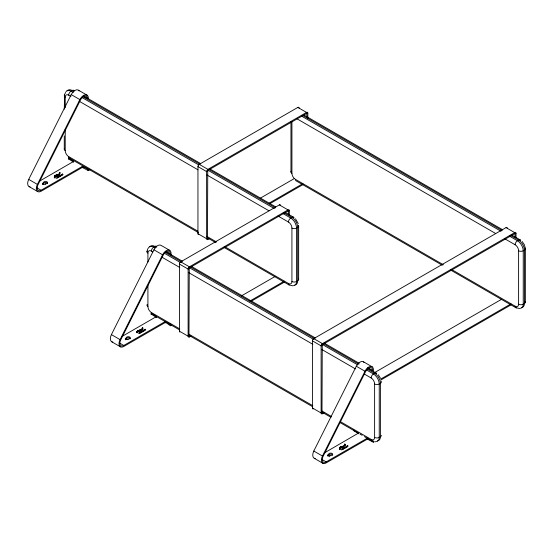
<?xml version="1.0" encoding="UTF-8"?>
<svg xmlns="http://www.w3.org/2000/svg" width="553" height="553" viewBox="0 0 553 553"><rect width="100%" height="100%" fill="white"/><g stroke="black" fill="none" stroke-linecap="round" stroke-linejoin="round"><path stroke-width="0.83" d="M57.159 177.091L60.367 172.84L59.662 172.432C59.966 175.515 50.192 175.28 56.42 178.266L63.097 174.416L62.448 174.036L57.159 177.091L57.159 178.094L62.448 175.038L62.448 174.036M190.909 336.093L189.416 336.95L188.981 335.699L189.25 267.97L288.182 210.859L288.452 214.592M209.414 238.599L207.921 239.463L207.486 238.212L207.755 170.483L306.687 113.365L306.956 117.098M323.92 412.877L322.427 413.741L321.991 412.49L322.261 344.761L514.871 233.56L515.14 237.292M139.854 332.305L143.061 328.053L142.356 327.646C142.66 330.729 132.886 330.494 139.114 333.48L145.792 329.629L145.142 329.249L139.854 332.305L139.854 333.307L144.478 330.632M342.259 448.739L345.466 444.488L344.761 444.08C345.065 447.163 335.291 446.928 341.512 449.921L348.196 446.064L347.54 445.683L342.259 448.739L342.259 449.741M64.66 93.816L64.272 109.204M146.967 251.767L147.644 248.815M137.047 332.581C138.423 330.079 141.81 332.595 142.356 328.648L142.356 327.646M30.118 186.893A6.747 3.899 -60 0 1 28.708 179.393L71.213 94.591A6.747 3.899 -60 0 1 79.12 90.899M90.139 169.612L88.204 170.518L82.286 167.462L41.081 191.255A6.747 3.899 -60 0 1 36.775 190.598A6.747 3.899 -60 0 1 37.383 184.405L79.888 99.595A6.747 3.899 -60 0 1 85.19 94.826A6.747 3.899 -60 0 1 88.362 98.185M112.812 342.107A6.747 3.899 -60 0 1 111.409 334.606L153.914 249.804A6.747 3.899 -60 0 1 161.144 245.401L169.812 250.412M171.347 324.846C171.133 328.157 166.861 321.694 164.981 322.675L123.782 346.468A6.747 3.899 -60 0 1 119.469 345.812A6.747 3.899 -60 0 1 120.084 339.618L162.582 254.809A6.747 3.899 -60 0 1 167.884 250.039A6.747 3.899 -60 0 1 171.057 253.398L171.057 255.127M315.217 458.541A6.747 3.899 -60 0 1 313.807 451.041L356.312 366.238A6.747 3.899 -60 0 1 364.22 362.554M373.171 442.117L373.171 441.114L373.745 441.114L373.745 442.117L373.303 442.172L367.386 439.117L326.18 462.902A6.747 3.899 -60 0 1 321.874 462.246A6.747 3.899 -60 0 1 322.482 456.052L364.987 371.243A6.747 3.899 -60 0 1 370.289 366.473A6.747 3.899 -60 0 1 373.455 369.833L373.455 371.561M54.388 177.257C55.881 174.962 59.143 177.278 59.662 173.435L59.662 172.432M344.761 444.08L344.761 445.082L342.846 447.654L340.579 447.985L339.445 449.354M68.406 158.787L73.611 162.126M151.107 314L156.312 317.339M353.505 430.434L358.71 433.773M324.127 453.066L358.71 432.937M39.768 180.997L73.701 161.379L68.406 157.785L68.406 159.119M47.454 183.209A2.046 1.182 0 0 0 45.028 182.518A2.046 1.182 0 0 0 43.542 183.824L42.961 184.156A1.224 0.705 0 0 1 42.961 183.154L43.542 182.822A2.046 1.182 0 0 1 45.47 181.474A2.046 1.182 0 0 1 47.606 182.711A2.046 1.182 0 0 1 45.277 183.824L44.696 184.156A1.224 0.705 0 0 1 42.961 184.156A1.224 0.705 0 0 0 42.719 184.363M87.492 98.683A5.523 3.187 -60 0 0 84.899 95.939A5.523 3.187 -60 0 0 80.565 99.837L38.06 184.647A5.523 3.187 -60 0 0 37.556 189.714A5.523 3.187 -60 0 0 41.081 190.253L82.286 166.46L88.646 169.467L88.646 170.469M198.748 234.624A1.839 1.065 -60 0 1 197.946 233.698L197.946 166.591A1.839 1.065 -60 0 1 199.246 164.338L297.846 107.413L306.521 112.418A1.839 1.065 -60 0 1 307.821 113.171L307.821 118.314M207.486 171.098L206.622 171.603L197.946 166.591M306.956 113.669L307.821 113.171M260.498 198.085L294.113 178.681M207.486 238.212L206.622 238.709L197.946 233.698M269.173 203.096L302.788 183.693M269.919 203.67L303.535 184.26M179.822 332.035A1.839 1.065 -60 0 1 179.442 331.192L179.442 264.085A1.839 1.065 -60 0 1 180.741 261.832L279.341 204.9L288.016 209.912A1.839 1.065 -60 0 1 289.316 210.665L289.316 215.801M188.981 268.592L188.117 269.09L179.442 264.085M288.452 211.163L289.316 210.665M121.729 336.632L156.395 316.593L151.107 312.998L151.107 314.332M130.287 338.719A2.046 1.182 0 0 0 127.985 337.703A2.046 1.182 0 0 0 126.236 339.037L125.662 339.369A1.224 0.705 0 0 1 125.662 338.374L126.236 338.035A2.046 1.182 0 0 1 128.165 336.694A2.046 1.182 0 0 1 130.308 337.924A2.046 1.182 0 0 1 127.971 339.037L127.397 339.369A1.224 0.705 0 0 1 125.662 339.369A1.224 0.705 0 0 0 125.303 339.812M165.852 251.394L170.186 253.903A5.523 3.187 -60 0 0 167.594 251.152A5.523 3.187 -60 0 0 163.259 255.057L120.754 339.86A5.523 3.187 -60 0 0 120.257 344.927A5.523 3.187 -60 0 0 123.782 345.466L164.981 321.68L171.209 324.735M241.246 296.007L274.862 276.604M188.981 335.699L188.117 336.203L179.442 331.192M249.921 301.019L284.283 281.18M251.415 301.157L284.283 282.182M313.254 408.909A1.839 1.065 -60 0 1 312.445 407.983L312.445 340.876A1.839 1.065 -60 0 1 313.751 338.623L506.03 227.608L514.705 232.613A1.839 1.065 -60 0 1 516.004 233.366L516.004 237.652M321.991 345.383L321.12 345.881L312.445 340.876M515.14 233.871L516.004 233.366M374.353 372.743L501.543 299.311M321.991 412.49L321.12 412.994L312.445 407.983M380.782 379.047L510.965 303.887M380.782 380.049L510.965 304.89M332.692 455.154A2.046 1.182 0 0 0 330.39 454.137A2.046 1.182 0 0 0 328.641 455.472L328.06 455.81A1.224 0.705 0 0 1 328.06 454.808L328.641 454.469A2.046 1.182 0 0 1 330.57 453.128A2.046 1.182 0 0 1 332.706 454.359A2.046 1.182 0 0 1 330.376 455.472L329.795 455.81A1.224 0.705 0 0 1 328.06 455.81A1.224 0.705 0 0 0 327.818 456.011M342.915 449.361L347.54 446.686L347.54 445.683M368.25 367.828L372.591 370.337A5.523 3.187 -60 0 0 369.992 367.586A5.523 3.187 -60 0 0 365.657 371.492L323.152 456.294A5.523 3.187 -60 0 0 322.655 461.361A5.523 3.187 -60 0 0 326.18 461.9L367.517 438.059M292.993 285.839L289.129 284.982L223.792 247.267M519.682 308.539L515.818 307.689L450.488 269.968M374.72 441.792L375.687 441.757M78.443 90.187L87.118 95.199M363.542 361.835L372.217 366.846M304.205 115.19L502.428 229.633M511.338 234.776L520.242 239.919M302.595 115.37L502.165 230.587M510.384 235.336L518.61 240.078A3.27 1.887 -60 0 1 520.746 240.5M301.44 116.033L501.011 231.258M509.23 236L517.449 240.749A8.177 4.721 60 0 1 523.235 250.765L523.235 304.185A8.177 4.721 60 0 1 520.345 308.298M296.885 118.75L495.702 233.539M504.675 238.716L515.14 244.758A4.908 2.834 60 0 1 518.61 250.765L518.61 304.185A4.908 2.834 60 0 1 515.14 306.189L451.607 269.511M291.21 171.25A3.27 1.887 0 0 0 291.922 173.31A4.908 2.834 60 0 0 295.385 179.317L443.382 264.763M442.317 265.253L296.062 180.817A3.27 1.887 -60 0 1 295.385 179.317M83.455 95.918L200.753 163.64M209.663 168.783L275.74 206.926M285.389 212.504L293.553 217.218M84.602 97.017L86.773 98.268M73.66 91.369L72.167 90.505A8.177 4.721 60 0 0 67.162 90.955M82.632 96.547L199.979 164.296M208.951 169.481L275.477 207.887M283.696 212.629L291.922 217.377A3.27 1.887 -60 0 1 294.058 217.792M199.246 164.338L207.921 169.349L306.521 112.418L306.521 113.42M73.252 92.469L71.012 91.176A8.177 4.721 60 0 0 66.001 91.618M82.224 97.646L198.824 164.967M207.797 170.144L274.316 208.55M282.542 213.299L290.76 218.048A8.177 4.721 60 0 1 296.546 228.064L296.546 281.484A8.177 4.721 60 0 1 293.65 285.597M71.213 94.591L79.888 99.595M65.226 107.704L65.226 97.183A4.908 2.834 60 0 1 68.696 95.178L70.943 96.478M79.162 101.22L198.009 169.833M206.974 175.018L269.014 210.831M277.986 216.009L288.452 222.05A4.908 2.834 60 0 1 291.922 228.064L291.922 281.484A4.908 2.834 60 0 1 288.452 283.489L224.912 246.804M64.521 148.543A3.27 1.887 0 0 0 65.226 150.603A4.908 2.834 60 0 0 68.696 156.617L198.009 231.272M206.974 236.449L216.693 242.055M69.374 158.11L198.555 232.689M207.465 237.838L215.629 242.553M165.409 251.408L182.483 261.265M191.393 266.408L315.376 337.987M324.279 343.13L359.174 363.28M367.344 367.994L376.247 373.137M156.361 247.288L154.861 246.424A8.177 4.721 60 0 0 149.856 246.873M165.326 252.465L181.771 261.963M189.99 266.705L314.816 338.775M323.042 343.524L358.918 364.233M367.137 368.982L374.616 373.296A3.27 1.887 -60 0 1 376.752 373.71M180.741 261.832L189.416 266.836L288.016 209.912L288.016 210.914M313.751 338.623L322.427 343.627L514.705 232.613L514.705 233.615M155.199 247.958L153.706 247.094A8.177 4.721 60 0 0 148.273 248.352M164.172 253.136L180.617 262.627M188.836 267.376L313.662 339.445M321.881 344.187L357.763 364.904M366.729 370.081L373.455 373.966A8.177 4.721 60 0 1 379.24 383.982L379.24 437.402A8.177 4.721 60 0 1 376.351 441.515M356.312 366.238L364.987 371.243M153.914 249.804L162.582 254.809M28.708 179.393L37.383 184.405M147.921 262.004L147.921 253.101A4.908 2.834 60 0 1 151.391 251.097L152.891 251.961M161.856 257.138L179.794 267.5M188.767 272.677L312.846 344.312M321.811 349.489L355.448 368.906M364.42 374.091L371.146 377.969A4.908 2.834 60 0 1 374.616 383.982L374.616 437.402A4.908 2.834 60 0 1 371.146 439.407L340.496 421.711M36.747 187.75L41.081 190.253M37.825 191.649L29.15 186.644M147.216 304.468A3.27 1.887 0 0 0 147.921 306.521A4.908 2.834 60 0 0 151.391 312.535L179.794 328.931M188.767 334.109L312.846 405.743M321.811 410.92L331.53 416.533M370.939 439.829L372.425 440.686M179.538 329.892L152.068 314.028A3.27 1.887 -60 0 1 151.391 312.535M189.188 335.464L312.431 406.614M321.341 411.757L330.991 417.328M339.901 422.471L358.462 433.186M359.941 434.043L362.174 435.329M364.399 436.614L371.823 440.9A3.27 1.887 -60 0 1 371.146 439.407M344.761 445.082L345.466 445.49M142.356 328.648L143.061 329.056M313.807 451.041L322.482 456.052M111.409 334.606L120.084 339.618M321.846 459.398L326.18 461.9M119.441 342.964L123.782 345.466M322.924 463.296L314.249 458.292M120.526 346.862L111.851 341.858M522.198 241.495L524.493 244.993L525.35 248.76L525.35 302.18M295.509 218.794L298.267 223.578M378.204 374.713L380.492 378.204M367.966 438.28L367.966 439.117M367.386 438.114L367.386 439.117M353.505 429.93L353.505 430.766M342.846 446.651L342.846 447.654M342.742 446.63L342.742 447.633M342.639 446.624L342.639 447.626M342.528 446.61L342.528 447.612M342.418 446.603L342.418 447.605M342.203 446.603L342.203 447.605M341.989 446.61L341.989 447.612M341.775 446.63L341.775 447.633M341.56 446.665L341.56 447.667M341.353 446.706L341.353 447.709M341.146 446.762L341.146 447.764M340.945 446.831L340.945 447.833M340.759 446.9L340.759 447.902M340.579 446.983L340.579 447.985M340.406 447.066L340.406 448.068M340.199 447.183L340.199 448.186M340.102 447.253L340.102 448.255M339.998 447.315L339.998 448.317M339.915 447.384L339.839 448.448M339.722 447.557L339.722 448.559M339.625 447.667L339.625 448.67M339.549 447.785L339.507 449.527M339.445 448.013L339.473 449.444M329.795 455.81L329.795 456.474M328.641 454.469L328.641 455.472M328.06 454.808L328.06 455.81M322.427 344.63L322.427 343.627A1.839 1.065 -60 0 0 321.12 345.881L321.12 412.994A1.839 1.065 -60 0 0 322.427 413.741M298.661 226.059L298.661 279.479M291.922 121.508L291.922 173.31M290.961 121.888L290.961 171.969M207.921 170.345L207.921 169.349A1.839 1.065 -60 0 0 206.622 171.603L206.622 238.709A1.839 1.065 -60 0 0 207.921 239.463M189.416 267.839L189.416 266.836A1.839 1.065 -60 0 0 188.117 269.09L188.117 336.203A1.839 1.065 -60 0 0 189.416 336.95M170.766 324.68L170.766 325.682M165.561 321.68L165.561 322.675M164.981 321.68L164.981 322.675M156.312 316.337L156.312 317.166M147.921 285.479L147.921 306.521M145.142 329.249L145.142 330.252M140.441 330.217L140.441 331.219M140.338 330.196L140.338 331.199M140.234 330.189L140.234 331.192M140.13 330.176L140.13 331.178M140.02 330.169L140.02 331.171M139.805 330.169L139.805 331.171M139.584 330.176L139.584 331.178M139.377 330.196L139.377 331.199M139.162 330.231L139.162 331.233M138.948 330.272L138.948 331.275M138.741 330.328L138.741 331.33M138.54 330.397L138.54 331.399M138.354 330.466L138.354 331.468M138.174 330.549L138.174 331.551M138.008 330.632L138.008 331.634M137.801 330.749L137.801 331.752M137.697 330.818L137.697 331.821M137.6 330.881L137.6 331.883M137.517 330.943L137.434 332.014M137.324 331.123L137.324 332.125M137.22 331.233L137.22 332.235M137.144 331.351L137.082 332.471M137.047 331.579L137.026 332.809M127.971 339.037L127.971 339.708M126.236 338.035L126.236 339.037M125.662 338.374L125.662 339.369M88.072 169.467L88.072 170.469M82.867 166.46L82.867 167.462M82.286 166.46L82.286 167.462M73.611 161.123L73.611 161.787M65.226 129.561L65.226 150.603M64.272 135.914L64.272 149.269M57.747 175.004L57.747 176.006M57.643 174.983L57.643 175.985M57.54 174.976L57.54 175.972M57.429 174.962L57.429 175.965M57.325 174.955L57.325 175.958M57.104 174.955L57.104 175.958M56.89 174.962L56.89 175.965M56.676 174.983L56.676 175.985M56.461 175.018L56.461 176.02M56.254 175.059L56.254 176.061M56.047 175.114L56.047 176.117M55.846 175.183L55.846 176.179M55.659 175.253L55.659 176.255M55.48 175.336L55.48 176.331M55.307 175.419L55.307 176.421M55.106 175.536L55.106 176.538M55.003 175.605L55.003 176.601M54.906 175.667L54.823 176.732M54.74 175.799L54.74 176.801M54.623 175.909L54.623 176.912M54.526 176.02L54.498 178.018M54.45 176.137L54.353 177.368M54.332 176.476L54.332 177.478M45.277 183.824L45.277 184.495M43.542 182.822L43.542 183.824M42.961 183.154L42.961 184.156M506.03 227.608A1.839 1.065 -60 0 1 507.329 228.361M516.564 307.834A3.27 1.887 -60 0 1 515.14 306.189M518.61 304.185A3.27 1.887 0 0 0 523.235 304.185L524.389 303.521A3.27 1.887 0 0 0 525.101 301.461M521.5 307.634A8.177 4.721 60 0 0 524.389 303.521L524.389 250.101A3.27 1.887 0 0 0 525.101 248.041M518.61 250.765A3.27 1.887 0 0 0 523.235 250.765L524.389 250.101A8.177 4.721 60 0 0 518.61 240.078L517.449 240.749A3.27 1.887 -60 0 0 515.14 244.758M297.846 107.413A1.839 1.065 -60 0 1 299.145 108.167M70.127 158.255A3.27 1.887 -60 0 1 68.696 156.617M289.129 284.982A3.27 1.887 -60 0 1 288.452 283.489M291.922 281.484A3.27 1.887 0 0 0 296.546 281.484L297.701 280.813A3.27 1.887 0 0 0 298.413 278.753M294.811 284.926A8.177 4.721 60 0 0 297.701 280.813L297.701 227.394A3.27 1.887 0 0 0 298.413 225.334M291.922 228.064A3.27 1.887 0 0 0 296.546 228.064L297.701 227.394A8.177 4.721 60 0 0 291.922 217.377L290.76 218.048A3.27 1.887 -60 0 0 288.452 222.05M68.696 95.178A3.27 1.887 -60 0 1 71.012 91.176L72.167 90.505A3.27 1.887 -60 0 1 74.302 90.92M65.226 97.183A3.27 1.887 0 0 1 64.521 95.123M65.316 93.402A8.177 4.721 60 0 1 65.579 92.427M279.341 204.9A1.839 1.065 -60 0 1 280.641 205.654M374.616 437.402A3.27 1.887 0 0 0 379.24 437.402L380.395 436.732A3.27 1.887 0 0 0 381.356 435.398M377.505 440.845A8.177 4.721 60 0 0 380.395 436.732L380.395 383.312A3.27 1.887 0 0 0 381.107 381.252M374.616 383.982A3.27 1.887 0 0 0 379.24 383.982L380.395 383.312A8.177 4.721 60 0 0 374.616 373.296L373.455 373.966A3.27 1.887 -60 0 0 371.146 377.969M151.391 251.097A3.27 1.887 -60 0 1 153.706 247.094L154.861 246.424A3.27 1.887 -60 0 1 156.499 246.265M147.921 253.101A3.27 1.887 0 0 1 147.216 251.041"/></g></svg>
